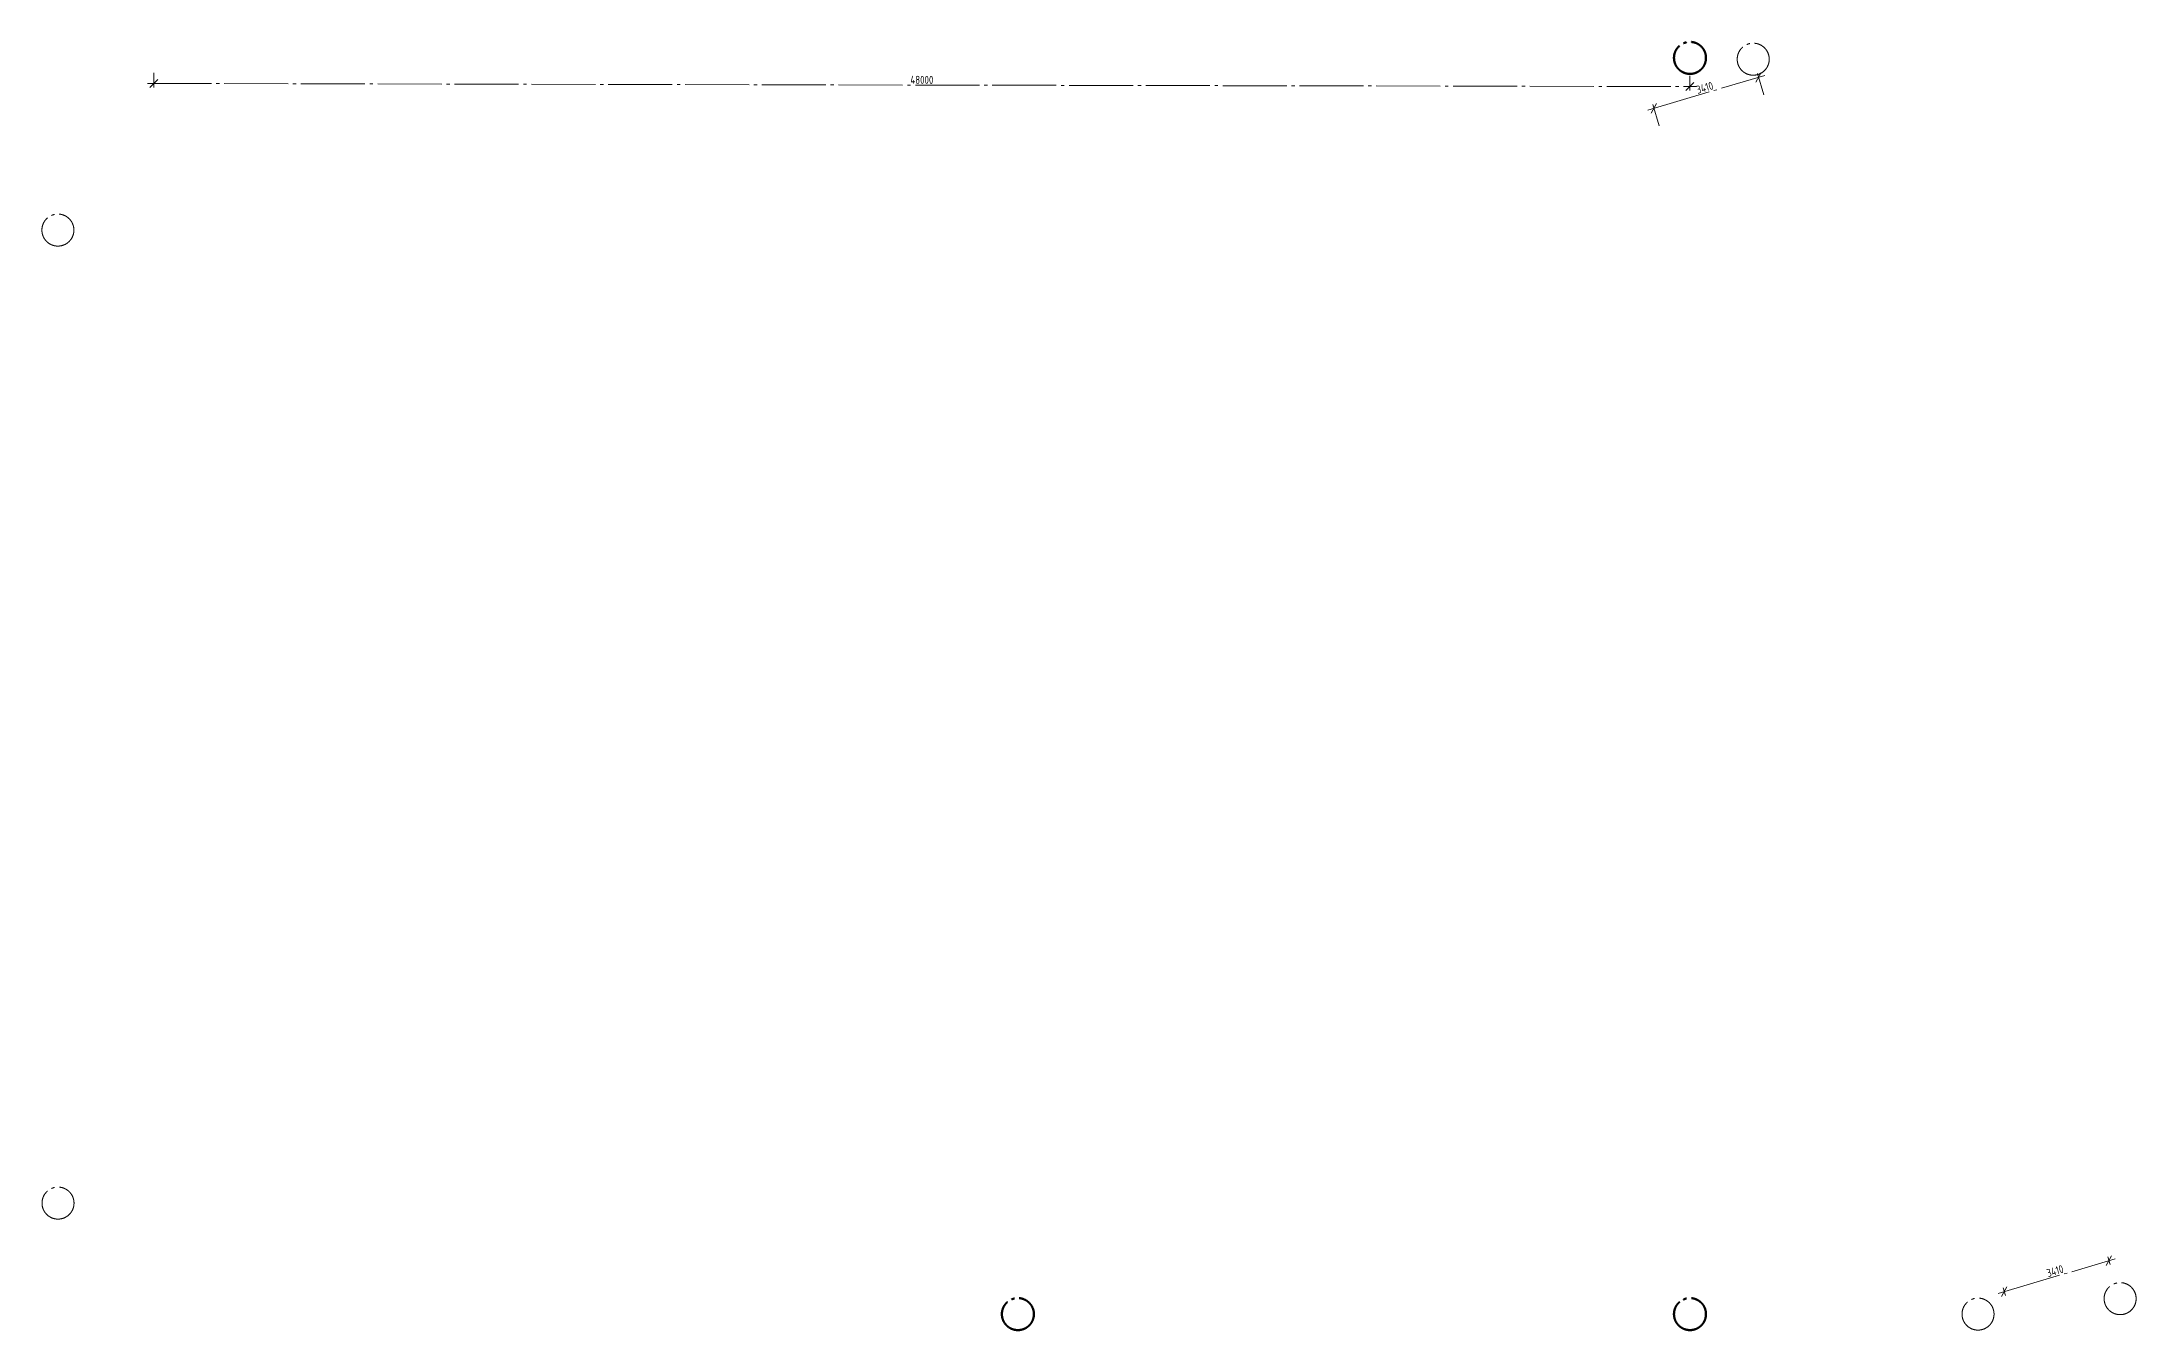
# Model space of a CAD drawing. Header units: millimetres. Extents: x 8611 to 74046, y 8701 to 48949.
import ezdxf

# ---------------------------------------------------------------- set-up
doc = ezdxf.new("R2010")
doc.units = ezdxf.units.MM
doc.linetypes.add('GOST2.303 5', pattern=[24, 20, -1.5, 1, -1.5])
doc.layers.get('Defpoints').update_dxf_attribs({"color": 183, "lineweight": 40})
doc.layers.add('_ООСИ_', color=215, linetype='GOST2.303 5', lineweight=15)
doc.layers.add('_ОСИ_', color=243, linetype='GOST2.303 5', lineweight=15, true_color=0xc67887)
doc.styles.add('ГОСТ 2.304', font='CS_Gost2304.shx')
doc.dimstyles.new('СПДС$0', dxfattribs={"dimscale": 100, "dimtxt": 2.5, "dimasz": 2.5, "dimexe": 1.25, "dimexo": 0.625, "dimgap": 0.375, "dimtad": 1, "dimdec": 0, "dimrnd": 10, "dimtxsty": 'ГОСТ 2.304', "dimblk": 'OBLIQUE', "dimcen": 2.5, "dimdle": 2, "dimclrt": 256, "dimaunit": 1, "dimadec": 1, "dimazin": 2, "dimtfac": 1, "dimtdec": 0, "dimtmove": 1, "dimatfit": 3, "dimfxl": 1, "dimtfill": 1, "dimlwd": -1, "dimlwe": -1, "dimarcsym": 0})

# ---------------------------------------------------------------- blocks, each defined once
blk = doc.blocks.new('_Oblique')
at = {"color": 0, "linetype": 'ByBlock', "lineweight": -2}
blk.add_line((-0.5, -0.5), (0.5, 0.5), dxfattribs=at)
blk = doc.blocks.new('*D3')
at = {"layer": '_ООСИ_', "color": 0, "ltscale": 100, "transparency": 16777216}
blk.add_line((81627, -2824), (85281, -1742), dxfattribs=at)
at = {"layer": '_ООСИ_', "color": 0, "linetype": 'ByBlock', "ltscale": 100, "transparency": 16777216}
for p, q in [((85125, -1921), (85053, -1679)), ((81855, -2889), (81784, -2647))]:
    blk.add_line(p, q, dxfattribs=at)
at = {"layer": 'Defpoints', "color": 0, "linetype": 'ByBlock', "ltscale": 100, "transparency": 16777216}
for p in [(85089, -1799), (85143, -1981), (81873, -2949)]:
    blk.add_point(p, dxfattribs=at)
at = {"layer": '_ООСИ_', "color": 0, "linetype": 'ByBlock', "ltscale": 100, "transparency": 16777216, "xscale": 250, "yscale": 250, "zscale": 250}
for p, rotation in [((85089, -1799), 16.49152631013128), ((81819, -2767), 196.4915263101312)]:
    blk.add_blockref('_Oblique', p, dxfattribs=dict(at, rotation=rotation))
at = {"layer": '_ООСИ_', "linetype": 'ByBlock', "ltscale": 100, "transparency": 16777216, "insert": (83407, -2122), "char_height": 250, "attachment_point": 5, "rotation": 16.49153, "style": 'ГОСТ 2.304', "bg_fill": 3, "box_fill_scale": 1.1, "bg_fill_color": 9, "bg_fill_true_color": 13158600, "bg_fill_transparency": 0}
blk.add_mtext('3410', dxfattribs=at)
blk = doc.blocks.new('*D35')
at = {"layer": '_ООСИ_', "color": 0, "ltscale": 100, "transparency": 16777216}
blk.add_line((70682, 34148), (74335, 35229), dxfattribs=at)
at = {"layer": '_ООСИ_', "color": 0, "linetype": 'ByBlock', "ltscale": 100, "transparency": 16777216}
for p, q in [((74305, 34628), (74108, 35292)), ((71035, 33660), (70838, 34324))]:
    blk.add_line(p, q, dxfattribs=at)
at = {"layer": 'Defpoints', "color": 0, "linetype": 'ByBlock', "ltscale": 100, "transparency": 16777216}
for p in [(74143, 35172), (74322, 34568), (71053, 33600)]:
    blk.add_point(p, dxfattribs=at)
at = {"layer": '_ООСИ_', "color": 0, "linetype": 'ByBlock', "ltscale": 100, "transparency": 16777216, "xscale": 250, "yscale": 250, "zscale": 250}
for p, rotation in [((74143, 35172), 16.49152631013123), ((70874, 34204), 196.4915263101312)]:
    blk.add_blockref('_Oblique', p, dxfattribs=dict(at, rotation=rotation))
at = {"layer": '_ООСИ_', "linetype": 'ByBlock', "ltscale": 100, "transparency": 16777216, "insert": (72461, 34849), "char_height": 250, "attachment_point": 5, "rotation": 16.49153, "style": 'ГОСТ 2.304', "bg_fill": 3, "box_fill_scale": 1.1, "bg_fill_color": 9, "bg_fill_true_color": 13158600, "bg_fill_transparency": 0}
blk.add_mtext('3410', dxfattribs=at)
blk = doc.blocks.new('*D36')
at = {"layer": '_ООСИ_', "color": 0, "ltscale": 100, "transparency": 16777216}
blk.add_line((23799, 34982), (72199, 34881), dxfattribs=at)
at = {"layer": '_ООСИ_', "color": 0, "linetype": 'ByBlock', "ltscale": 100, "transparency": 16777216}
for p, q in [((24000, 35317), (23999, 34857)), ((72000, 35217), (71999, 34757))]:
    blk.add_line(p, q, dxfattribs=at)
at = {"layer": 'Defpoints', "color": 0, "linetype": 'ByBlock', "ltscale": 100, "transparency": 16777216}
for p in [(24000, 35380), (71999, 34882), (72000, 35280)]:
    blk.add_point(p, dxfattribs=at)
at = {"layer": '_ООСИ_', "color": 0, "linetype": 'ByBlock', "ltscale": 100, "transparency": 16777216, "xscale": 250, "yscale": 250, "zscale": 250}
for p, rotation in [((23999, 34982), 179.8806339653751), ((71999, 34882), 359.8806339653751)]:
    blk.add_blockref('_Oblique', p, dxfattribs=dict(at, rotation=rotation))
at = {"layer": '_ООСИ_', "linetype": 'ByBlock', "ltscale": 100, "transparency": 16777216, "insert": (48000, 35094), "char_height": 250, "attachment_point": 5, "rotation": 359.88063, "style": 'ГОСТ 2.304', "bg_fill": 3, "box_fill_scale": 1.1, "bg_fill_color": 9, "bg_fill_true_color": 13158600, "bg_fill_transparency": 0}
blk.add_mtext('48000', dxfattribs=at)
blk = doc.blocks.new('Оси_блок Б')
at = {"layer": '_ООСИ_', "ltscale": 100}
for centre in [(73975.8, 35738.6), (21004.5, 30400), (21008.2, 0)]:
    blk.add_circle(centre, 500, dxfattribs=at)
at = {"layer": 'Defpoints', "linetype": 'ByBlock', "lineweight": 50, "ltscale": 100}
for centre in [(72000, 35779.8), (51000, -3467.8), (72000, -3467.8)]:
    blk.add_circle(centre, 500, dxfattribs=at)
at = {"layer": '_ООСИ_', "linetype": 'ByBlock', "ltscale": 100}
dim = blk.add_aligned_dim(p1=(81873, -2948.9), p2=(85142.8, -1980.9), distance=189.4, dimstyle='СПДС$0', dxfattribs=at)
dim.commit()
dim.dimension.update_dxf_attribs({"geometry": '*D3', "text_midpoint": (83406.5, -2122.5)})
at = {"layer": '_ООСИ_', "ltscale": 100}
for centre in [(85439.8, -2984.4), (81000, -3467.8)]:
    blk.add_circle(centre, 500, dxfattribs=at)
at = {"layer": '_ООСИ_', "linetype": 'ByBlock', "ltscale": 100}
dim = blk.add_aligned_dim(p1=(71052.6, 33600), p2=(74322.4, 34568), distance=630.3, dimstyle='СПДС$0', dxfattribs=at)
dim.commit()
dim.dimension.update_dxf_attribs({"geometry": '*D35', "text_midpoint": (72461, 34849.1)})
dim = blk.add_aligned_dim(p1=(24000, 35379.8), p2=(72000, 35279.8), distance=-398, dimstyle='СПДС$0', dxfattribs=at)
dim.commit()
dim.dimension.update_dxf_attribs({"geometry": '*D36', "text_midpoint": (47999.5, 35094.3)})

msp = doc.modelspace()

# ---------------------------------------------------------------- block references
at = {"layer": '_ОСИ_', "ltscale": 100}
msp.add_blockref('Оси_блок Б', (-11893, 12669), dxfattribs=at)

doc.saveas('drawing.dxf')
